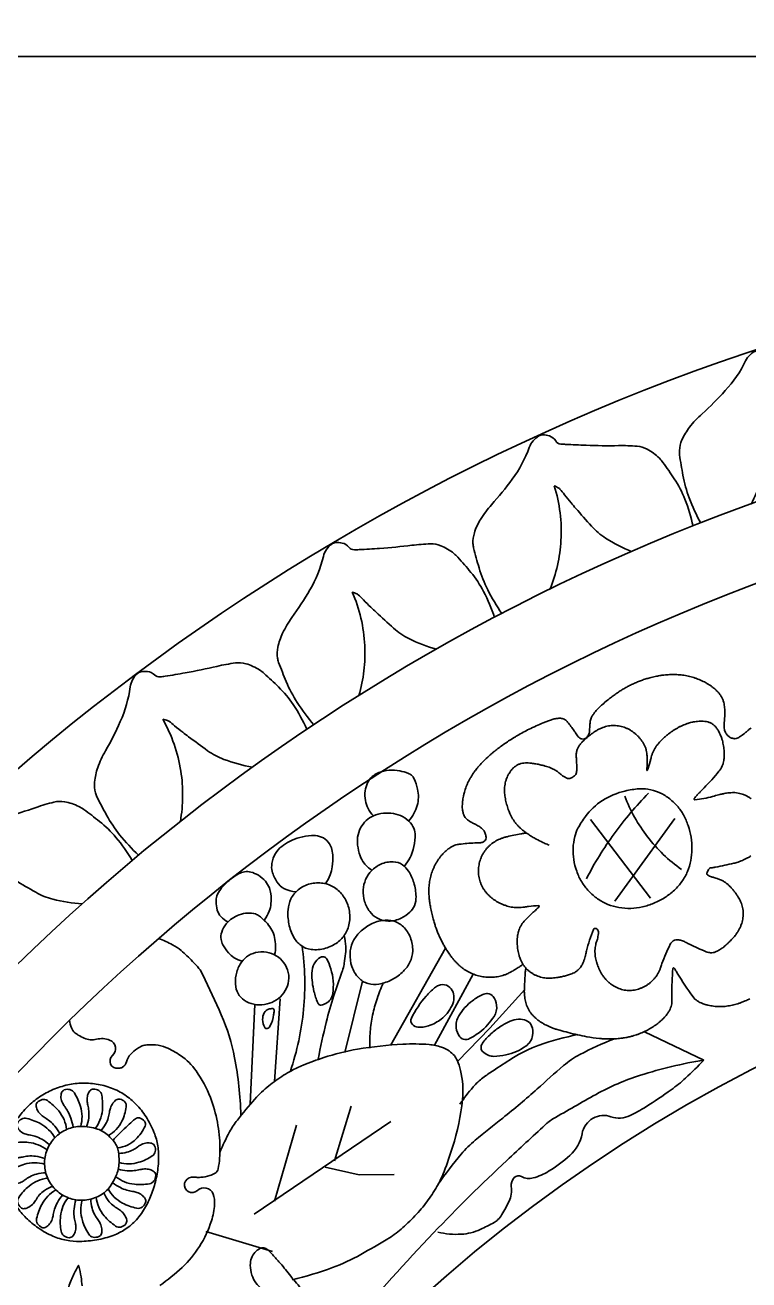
# Model space of a CAD drawing. Header units: millimetres. Extents: x 96 to 279, y 61 to 183.
# Drawn here: x 163.6 to 167.52, y 172.94 to 179.74 of the extents above; entities that cross this region are included whole.
import ezdxf

# ---------------------------------------------------------------- set-up
doc = ezdxf.new("R2010")
doc.units = ezdxf.units.MM
doc.layers.add('DIMENSIONS', color=4, linetype='Continuous')
doc.layers.add('PART', color=7, linetype='Continuous')
doc.styles.get("Standard").update_dxf_attribs({"font": 'arial.ttf'})
doc.dimstyles.new('BALMER1', dxfattribs={"dimscale": 0, "dimtxt": 0.09375, "dimasz": 0.125, "dimexe": 0.0625, "dimexo": 0.125, "dimgap": 0.0625, "dimtad": 1, "dimdec": 4, "dimlfac": -1, "dimzin": 3, "dimdsep": 46, "dimlunit": 4, "dimtxsty": 'Standard', "dimcen": 0.0625, "dimdle": 0.0625, "dimclrd": 256, "dimclre": 256, "dimclrt": 256, "dimadec": 0, "dimazin": 0, "dimtfac": 0.75, "dimtdec": 4, "dimtix": 1, "dimtmove": 2, "dimatfit": 3, "dimfxl": 1, "dimtolj": 1, "dimtzin": 3, "dimarcsym": 0})

# ---------------------------------------------------------------- blocks, each defined once
blk = doc.blocks.new('*D145')
at = {"layer": 'Defpoints', "color": 0, "transparency": 16777216}
for p in [(159.4173, 179.5657), (159.4173, 166.6814), (183.2221, 166.6814)]:
    blk.add_point(p, dxfattribs=at)
at = {"layer": 'DIMENSIONS', "lineweight": -2, "transparency": 16777216}
for p, q in [((159.4173, 166.8064), (159.4173, 179.6282)), ((183.2221, 166.8064), (183.2221, 179.6282)), ((183.0971, 179.5657), (159.5423, 179.5657))]:
    blk.add_line(p, q, dxfattribs=at)
at = {"layer": 'DIMENSIONS', "transparency": 16777216}
for points in [[(159.5423, 179.5865), (159.5423, 179.5448), (159.4173, 179.5657)], [(183.0971, 179.5865), (183.0971, 179.5448), (183.2221, 179.5657)]]:
    blk.add_solid(points, dxfattribs=at)
at = {"layer": 'DIMENSIONS', "transparency": 16777216, "insert": (171.3197, 179.675), "char_height": 0.09375, "attachment_point": 5}
blk.add_mtext('\\A1;D', dxfattribs=at)
blk = doc.blocks.new('BALMERREPEAT240VIC')
at = {"layer": 'PART'}
for p, q in [((-4.6541, 8.7516), (-4.3286, 8.3267)), ((-4.1967, 8.7566), (-4.5221, 8.3098)), ((-5.4404, 8.0551), (-5.7386, 7.5282)), ((-5.2916, 7.9146), (-5.4998, 7.529)), ((-5.9863, 7.4893), (-5.8912, 7.8768)), ((-6.5001, 7.2125), (-6.4736, 7.7493)), ((-6.367, 7.333), (-6.3366, 7.7805)), ((-4.041, 7.4487), (-4.3619, 7.6024)), ((-6.0432, 6.9027), (-5.9515, 7.1994)), ((-5.7377, 7.1156), (-6.4778, 6.6137)), ((-6.3674, 6.6853), (-6.248, 7.0965)), ((-6.7408, 6.5208), (-6.3782, 6.4111))]:
    blk.add_line(p, q, dxfattribs=at)
for points in [[(-5.0051, 7.9471, 0.004105), (-5.008, 7.9242, 0.011579), (-5.0087, 7.916, 0.006882), (-5.0134, 7.8284, 0.028031), (-5.0131, 7.8069, 0.014706), (-5.0114, 7.7903, 0.016858), (-5.009, 7.7759, 0.017146), (-5.0053, 7.7604, 0.017814), (-5.0008, 7.7458, 0.02568), (-4.9949, 7.7316, 0.024803), (-4.9875, 7.7176, 0.024361), (-4.9786, 7.7043, 0.025361), (-4.9689, 7.6925, 0.017356), (-4.9571, 7.6805, 0.020214), (-4.9463, 7.671, 0.013326), (-4.9327, 7.6605, 0.016133), (-4.9211, 7.6526, 0.011957), (-4.9064, 7.6438, 0.014463), (-4.8939, 7.6372, 0.010366), (-4.8789, 7.6302, 0.011625), (-4.8653, 7.6245, 0.008491), (-4.8529, 7.6199, 0.006245), (-4.8358, 7.6142, 0.011878), (-4.8218, 7.6101, 0.003622), (-4.7755, 7.5979, 0.015503), (-4.6743, 7.5755, 0.023546), (-4.6068, 7.5659, 0.004702), (-4.5874, 7.5643, 0.00774), (-4.5756, 7.5636, 0.013285), (-4.5415, 7.563, 0.015945), (-4.5132, 7.5642, 0.008285), (-4.4969, 7.5657, 0.009031), (-4.4821, 7.5676, 0.012823), (-4.4576, 7.5717, 0.014481), (-4.4361, 7.5766, 0.008449), (-4.4196, 7.5812, 0.010297), (-4.4061, 7.5854, 0.008827), (-4.3908, 7.5909, 0.009608), (-4.3769, 7.5965, 0.010045), (-4.3628, 7.6028, 0.009884), (-4.3487, 7.6098, 0.010112), (-4.3352, 7.6172, 0.009827), (-4.3216, 7.6253, 0.01028), (-4.3093, 7.6334, 0.009169), (-4.2958, 7.643, 0.01175), (-4.2848, 7.6516, 0.009543), (-4.2716, 7.6628, 0.016243), (-4.2621, 7.6717, 0.011634), (-4.2496, 7.6849, 0.024044), (-4.2409, 7.6955, 0.018618), (-4.231, 7.71, 0.034962), (-4.2233, 7.7241, 0.037235), (-4.2181, 7.7383, 0.030305), (-4.2147, 7.7537, 0.030903), (-4.2133, 7.7691, 0.017146), (-4.2133, 7.7774, -0.006126), (-4.2138, 7.8004, -0.025722), (-4.2081, 7.9446, -0.682664), (-4.2005, 7.9468, -0.040845), (-4.1959, 7.9397, 0.014948), (-4.1846, 7.9199, 0.018593), (-4.0989, 7.7915, 0.092254), (-4.0762, 7.7698, 0.027116), (-4.0616, 7.7614, 0.031681), (-4.0483, 7.7557, 0.008775), (-4.0281, 7.7489, 0.018918), (-4.0186, 7.7463, 0.012999), (-4.0021, 7.7429, 0.015136), (-3.9878, 7.7407, 0.0126), (-3.9717, 7.7392, 0.013566), (-3.9567, 7.7386, 0.012983), (-3.9405, 7.7388, 0.013843), (-3.9255, 7.7398, 0.012697), (-3.9094, 7.7417, 0.013587), (-3.8945, 7.7443, 0.01076), (-3.8789, 7.7478, 0.01133), (-3.8642, 7.7517, 0.009676), (-3.8497, 7.7563, 0.009232), (-3.8346, 7.7617, 0.011552), (-3.8154, 7.7695, 0.00916), (-3.7916, 7.7803, 0.008355)], [(-3.784, 9.2472, 0.031844), (-3.7969, 9.2385, 0.017705), (-3.8062, 9.2307, -0.011311), (-3.8207, 9.2183, -0.022782), (-3.8432, 9.2014, -0.034737), (-3.8592, 9.1921, -0.122769), (-3.8716, 9.1895, -0.083726), (-3.8897, 9.1931, -0.065779), (-3.9038, 9.2007, -0.068874), (-3.9148, 9.2113, -0.050158), (-3.9253, 9.2279, -0.085747), (-3.9287, 9.2389, -0.021036), (-3.93, 9.2553, -0.023599), (-3.9299, 9.27, -0.009758), (-3.9288, 9.2856, 0.009443), (-3.9276, 9.3012, 0.016647), (-3.9269, 9.3366, 0.021738), (-3.9284, 9.3636, 0.028736), (-3.9307, 9.3785, 0.026656), (-3.935, 9.3941, 0.030218), (-3.941, 9.4092, 0.03268), (-3.9483, 9.4223, 0.024682), (-3.9579, 9.4357, 0.027538), (-3.9677, 9.4467, 0.015269), (-3.9805, 9.4589, 0.020084), (-3.991, 9.4675, 0.011546), (-4.005, 9.4777, 0.014408), (-4.0167, 9.4852, 0.010127), (-4.0311, 9.4936, 0.011582), (-4.044, 9.5003, 0.010623), (-4.0586, 9.5071, 0.011204), (-4.0726, 9.5129, 0.011295), (-4.0874, 9.5183, 0.011382), (-4.1022, 9.5229, 0.011004), (-4.1176, 9.527, 0.011354), (-4.1326, 9.5302, 0.010396), (-4.1484, 9.533, 0.010957), (-4.1635, 9.5349, 0.009537), (-4.1796, 9.5363, 0.010203), (-4.1947, 9.537, 0.008722), (-4.2101, 9.5371, 0.008474), (-4.2259, 9.5367, 0.00904), (-4.2403, 9.5358, 0.007719), (-4.257, 9.5343, 0.012472), (-4.2797, 9.5312, 0.01187), (-4.3033, 9.5268, 0.006997), (-4.3182, 9.5235, 0.006717), (-4.3337, 9.5195, 0.011132), (-4.3547, 9.5134, 0.009723), (-4.3784, 9.5054, 0.011126), (-4.3997, 9.4972, 0.0106), (-4.4217, 9.4876, 0.009828), (-4.4434, 9.4771, 0.010401), (-4.4635, 9.4663, 0.008927), (-4.484, 9.4543, 0.009186), (-4.5035, 9.4419, 0.008343), (-4.5211, 9.4298, 0.006973), (-4.5416, 9.4147, 0.010579), (-4.5622, 9.3985, 0.007641), (-4.5899, 9.375, 0.012308), (-4.6076, 9.3587, 0.012985), (-4.6236, 9.3424, 0.024828), (-4.6323, 9.332, 0.019221), (-4.6425, 9.3176, 0.038427), (-4.6514, 9.3012, 0.057186), (-4.6552, 9.2892, 0.019264), (-4.6566, 9.2799, 0.008332), (-4.6587, 9.2582, 0.021924), (-4.6593, 9.2428, -0.021378), (-4.6599, 9.227, -0.092498), (-4.663, 9.2153, -0.05899), (-4.6732, 9.1994, -0.127364), (-4.6876, 9.1888, -0.169164), (-4.7012, 9.1882, -0.083529), (-4.7149, 9.195, -0.081655), (-4.726, 9.206, -0.014244), (-4.7332, 9.2167, 0.010021), (-4.7433, 9.232, 0.017439), (-4.7789, 9.2799, 0.058843), (-4.7916, 9.2924, 0.101954), (-4.8032, 9.2981, 0.071566), (-4.8215, 9.3002, 0.022031), (-4.8413, 9.2987, 0.038432), (-4.8524, 9.2965, 0.008234), (-4.8713, 9.2909, 0.01408), (-4.8822, 9.2871, 0.005542), (-4.8921, 9.2833, 0.00283), (-4.9112, 9.2754, 0.01544), (-4.9872, 9.2409, 0.017696), (-5.0513, 9.2065, 0.003722), (-5.065, 9.1984, 0.00388), (-5.0781, 9.1904, 0.015342), (-5.1323, 9.1541, 0.016729), (-5.1798, 9.1178, 0.004443), (-5.1926, 9.1071, 0.005109), (-5.2036, 9.0976, 0.01532), (-5.2349, 9.0681, 0.018761), (-5.2588, 9.0423, 0.00665), (-5.2708, 9.028, 0.009918), (-5.2785, 9.0181, 0.008188), (-5.2882, 9.0047, 0.009198), (-5.2964, 8.9925, 0.011771), (-5.3043, 8.9797, 0.010918), (-5.3121, 8.9655, 0.012263), (-5.319, 8.9516, 0.012046), (-5.3252, 8.9372, 0.011514), (-5.3307, 8.9227, 0.011316), (-5.3357, 8.9077, 0.010839), (-5.3396, 8.8938, 0.009371), (-5.3434, 8.8775, 0.013191), (-5.3459, 8.8644, 0.009748), (-5.3484, 8.8466, 0.021474), (-5.3494, 8.8346, 0.013471), (-5.3496, 8.8154, 0.036485), (-5.3483, 8.802, 0.027825), (-5.3445, 8.7847, 0.058125), (-5.3379, 8.7688, 0.071234), (-5.3294, 8.7576, 0.035461), (-5.3182, 8.748, 0.03197), (-5.3044, 8.7391, 0.018892), (-5.2921, 8.7327, -0.015123), (-5.2765, 8.725, -0.027251), (-5.2544, 8.7114, -0.034022), (-5.2382, 8.6985, -0.085219), (-5.2315, 8.6899, -0.045659), (-5.2236, 8.6713, -0.086033), (-5.221, 8.6522, -0.137917), (-5.2246, 8.6406, -0.121051), (-5.2353, 8.6307, -0.108221), (-5.2508, 8.6261, -0.018915), (-5.264, 8.6256, 0.013859), (-5.282, 8.6251, 0.015623), (-5.3663, 8.6179, 0.054548), (-5.39, 8.6124, 0.034875), (-5.4042, 8.6063, 0.034017), (-5.4177, 8.5982, 0.014365), (-5.4331, 8.5867, 0.022889), (-5.4422, 8.5788, 0.014265), (-5.4544, 8.5666, 0.017538), (-5.4636, 8.5561, 0.012507), (-5.4738, 8.5429, 0.014214), (-5.4821, 8.5309, 0.012238), (-5.4906, 8.5172, 0.012934), (-5.4979, 8.5039, 0.012918), (-5.5047, 8.4898, 0.012992), (-5.5107, 8.4755, 0.013429), (-5.516, 8.4608, 0.013318), (-5.5205, 8.4458, 0.013407), (-5.5243, 8.4303, 0.013972), (-5.5271, 8.4153, 0.012624), (-5.5293, 8.3991, 0.01384), (-5.5304, 8.3842, 0.010301), (-5.5309, 8.368, 0.011153), (-5.5307, 8.353, 0.008628), (-5.5299, 8.3385, 0.007502), (-5.5285, 8.3218, 0.011163), (-5.5261, 8.3021, 0.008176), (-5.5218, 8.2754, 0.011441), (-5.5155, 8.2445, 0.011671), (-5.508, 8.2145, 0.007918), (-5.5009, 8.1905, 0.009093), (-5.4941, 8.1697, 0.00865), (-5.4858, 8.1475, 0.008878), (-5.477, 8.1261, 0.009756), (-5.4677, 8.1055, 0.009072), (-5.4568, 8.0838, 0.010429), (-5.4458, 8.064, 0.009728), (-5.4333, 8.0433, 0.011697), (-5.4194, 8.0224, 0.013386), (-5.4064, 8.0049, 0.010072), (-5.3962, 7.9923, 0.010844), (-5.3862, 7.9811, 0.013349), (-5.3755, 7.9702, 0.012701), (-5.3638, 7.9593, 0.016198), (-5.3521, 7.9498, 0.014991), (-5.339, 7.9403, 0.015891), (-5.326, 7.9322, 0.015334), (-5.312, 7.9245, 0.015306), (-5.2979, 7.9179, 0.015234), (-5.2834, 7.9121, 0.015592), (-5.2685, 7.9073, 0.015543), (-5.2534, 7.9034, 0.01582), (-5.2382, 7.9004, 0.015571), (-5.2226, 7.8984, 0.015808), (-5.2072, 7.8974, 0.01542), (-5.1914, 7.8974, 0.016422), (-5.176, 7.8983, 0.015935), (-5.1603, 7.9003, 0.017494), (-5.1444, 7.9034, 0.018759), (-5.1298, 7.9073, 0.016216), (-5.114, 7.9128, 0.018747), (-5.1007, 7.9185, 0.010136), (-5.0843, 7.9267, 0.014279), (-5.073, 7.933, 0.004594), (-5.0698, 7.935, 0.000641), (-5.0465, 7.9496, 0.008635), (-5.0372, 7.9557, 0.004674), (-5.0202, 7.9674)], [(-4.0076, 8.4893, 0.003652), (-3.9842, 8.4926, 0.011332), (-3.9767, 8.4939, 0.006918), (-3.8781, 8.5147, 0.028937), (-3.8549, 8.5213, 0.009436), (-3.8374, 8.5278, 0.0139), (-3.8258, 8.5327, 0.009947), (-3.8104, 8.5402, 0.012107), (-3.798, 8.5468, 0.015307), (-3.7855, 8.5545, 0.013435)], [(-3.783, 8.8636, 0.01395), (-3.7967, 8.8727, 0.022638), (-3.8096, 8.8799, 0.020223), (-3.8246, 8.8867, 0.027181), (-3.8391, 8.8917, 0.026258), (-3.8546, 8.8952, 0.02304), (-3.8714, 8.8973, 0.027087), (-3.8857, 8.8976, 0.014459), (-3.9031, 8.8966, 0.018317), (-3.9168, 8.8949, 0.007897), (-3.9296, 8.8926, 0.005627), (-3.9475, 8.8889, 0.016859), (-3.96, 8.8857, -0.006399), (-3.9927, 8.8767, -0.036259), (-4.0884, 8.8589, -0.640279), (-4.0924, 8.8655, -0.027696), (-4.0858, 8.8742, -0.014885), (-4.0721, 8.8893, -0.004552), (-4.0596, 8.9021, 0.002818), (-4.0393, 8.9227, 0.02047), (-3.9582, 9.013, 0.072842), (-3.9404, 9.0423, 0.031571), (-3.935, 9.0578, 0.034984), (-3.932, 9.0723, 0.01233), (-3.9298, 9.0924, 0.022457), (-3.9293, 9.1035, 0.013449), (-3.9299, 9.1208, 0.016718), (-3.9312, 9.1346, 0.011517), (-3.9335, 9.1503, 0.01186), (-3.9365, 9.1654, 0.012836), (-3.94, 9.1793, 0.010889), (-3.9449, 9.1955, 0.019678), (-3.9494, 9.2076, 0.013858), (-3.9569, 9.2243, 0.030927), (-3.9634, 9.236, 0.023088), (-3.9737, 9.2506, 0.045775), (-3.9843, 9.2618, 0.044735), (-3.9971, 9.2711, 0.045379), (-4.0113, 9.2781, 0.046356), (-4.0261, 9.2822, 0.023533), (-4.0437, 9.2845, 0.030948), (-4.0572, 9.2848, 0.014124), (-4.0754, 9.2835, 0.019786), (-4.0883, 9.2818, 0.011801), (-4.1052, 9.2784, 0.014566), (-4.1188, 9.2749, 0.012228), (-4.1346, 9.2699, 0.013849), (-4.1483, 9.2647, 0.01265), (-4.1632, 9.2582, 0.013748), (-4.1766, 9.2515, 0.01072), (-4.191, 9.2435, 0.011976), (-4.2035, 9.2356, 0.008673), (-4.2167, 9.2267, 0.00903), (-4.229, 9.2176, 0.008679), (-4.2408, 9.2082, 0.008051), (-4.2531, 9.1978, 0.011794), (-4.2631, 9.1886, 0.00896), (-4.2756, 9.1761, 0.017004), (-4.2851, 9.1656, 0.014106), (-4.2958, 9.1522, 0.02365), (-4.3046, 9.1392, 0.024085), (-4.312, 9.1256, 0.019576), (-4.3182, 9.1115, 0.018871), (-4.3235, 9.0965, 0.019688), (-4.3267, 9.0844, -0.013198), (-4.3313, 9.0663, -0.021884), (-4.3471, 9.0181, -0.770662), (-4.3493, 9.0183, -0.070177), (-4.3495, 9.027, 0.026916), (-4.3478, 9.0495, 0.010707), (-4.348, 9.0916, 0.022116), (-4.3494, 9.1119, 0.033637), (-4.3521, 9.1267, 0.030988), (-4.357, 9.1422, 0.024628), (-4.3636, 9.1569, 0.026417), (-4.3712, 9.17, 0.017784), (-4.3807, 9.1836, 0.020197), (-4.39, 9.1949, 0.017084), (-4.401, 9.2064, 0.017703), (-4.4123, 9.2167, 0.019631), (-4.4245, 9.2263, 0.019242), (-4.4376, 9.235, 0.022131), (-4.4509, 9.2423, 0.020842), (-4.4656, 9.2489, 0.022146), (-4.48, 9.2538, 0.02103), (-4.4955, 9.2577, 0.022951), (-4.5106, 9.2601, 0.022136), (-4.5265, 9.2612, 0.024817), (-4.5425, 9.2608, 0.026045), (-4.5576, 9.2589, 0.023325), (-4.5736, 9.2552, 0.025781), (-4.5877, 9.2504, 0.016231), (-4.6037, 9.2435, 0.020618), (-4.6159, 9.2371, 0.010356), (-4.6309, 9.228, 0.01323), (-4.6423, 9.2204, 0.007805), (-4.6545, 9.2114, 0.007336), (-4.6672, 9.2015, 0.010905), (-4.6773, 9.1929, 0.008079), (-4.6906, 9.1809, 0.023236), (-4.6992, 9.172, 0.015184), (-4.7113, 9.1575, 0.037609), (-4.7195, 9.1451, 0.034248), (-4.7266, 9.1303, 0.044292), (-4.7315, 9.1137, 0.055076), (-4.7327, 9.0998, 0.02042), (-4.732, 9.0894, -0.010279), (-4.7303, 9.0687, -0.015701), (-4.729, 9.0265, -0.03358), (-4.7303, 9.0068, -0.135489), (-4.7348, 8.9964, -0.075708), (-4.7495, 8.9828, -0.082392), (-4.7674, 8.9746, -0.141958), (-4.7789, 8.9748, -0.046541), (-4.7926, 8.9804, -0.042269), (-4.8063, 8.9892, -0.021053), (-4.8207, 9.0012, 0.031507), (-4.8305, 9.009, 0.015039), (-4.8459, 9.0191, 0.021913), (-4.8571, 9.0253, 0.018416), (-4.8718, 9.032, 0.019687), (-4.8859, 9.0372, 0.008794), (-4.8998, 9.0414, 0.00762), (-4.916, 9.0457, 0.010337), (-4.9386, 9.0508, 0.010107), (-4.9619, 9.0552, 0.015631), (-4.975, 9.0569, 0.011448), (-4.993, 9.0583, 0.030373), (-5.0065, 9.0582, 0.023311), (-5.0241, 9.0562, 0.045687), (-5.0388, 9.0525, 0.043036), (-5.0534, 9.0458, 0.039933), (-5.0663, 9.0371, 0.039906), (-5.0777, 9.0264, 0.023982), (-5.0886, 9.0132, 0.028997), (-5.0964, 9.0014, 0.020322), (-5.1042, 8.9865, 0.023621), (-5.1098, 8.9732, 0.020923), (-5.1148, 8.9574, 0.023532), (-5.118, 8.9431, 0.020103), (-5.1202, 8.9267, 0.022557), (-5.1209, 8.912, 0.01545), (-5.1203, 8.8948, 0.018912), (-5.119, 8.8808, 0.010905), (-5.1163, 8.8642, 0.012838), (-5.1134, 8.8501, 0.009027), (-5.1094, 8.8345, 0.009646), (-5.1051, 8.82, 0.011294), (-5.1003, 8.8059, 0.010293), (-5.0944, 8.7906, 0.015321), (-5.0885, 8.7775, 0.013119), (-5.0807, 8.7626, 0.018091), (-5.0727, 8.7493, 0.017848), (-5.0637, 8.7364, 0.017524), (-5.0535, 8.724, 0.018414), (-5.0431, 8.7129, 0.012227), (-5.0309, 8.7015, 0.01404), (-5.0198, 8.6921, 0.009407), (-5.0077, 8.6829, 0.008903), (-4.9946, 8.6736, 0.011601), (-4.9755, 8.6612, 0.010937), (-4.9547, 8.649, 0.009421), (-4.9486, 8.6457, 0.001638), (-4.913, 8.6277, 0.01602), (-4.9019, 8.6226, 0.007819), (-4.8787, 8.6132)], [(-5.0014, 8.6786, 0.004453), (-5.0241, 8.6756, 0.012085), (-5.0324, 8.6742, 0.005716), (-5.1067, 8.6588, 0.024397), (-5.1239, 8.6542, 0.015247), (-5.1391, 8.6488, 0.016327), (-5.1529, 8.6428, 0.017137), (-5.1671, 8.6356, 0.017821), (-5.1802, 8.6277, 0.023821), (-5.1925, 8.6188, 0.022414), (-5.2046, 8.6082, 0.022411), (-5.2153, 8.597, 0.021909), (-5.2252, 8.5847, 0.019723), (-5.234, 8.5716, 0.020165), (-5.2415, 8.5581, 0.02015), (-5.2481, 8.5438, 0.020354), (-5.2534, 8.5292, 0.021248), (-5.2575, 8.5142, 0.021007), (-5.2603, 8.4988, 0.021096), (-5.2618, 8.4834, 0.020714), (-5.262, 8.4676, 0.021063), (-5.261, 8.4521, 0.020812), (-5.2586, 8.4366, 0.022006), (-5.2548, 8.4213, 0.022278), (-5.2498, 8.4066, 0.021919), (-5.2435, 8.3922, 0.022358), (-5.236, 8.3787, 0.019764), (-5.2271, 8.3653, 0.020944), (-5.2177, 8.3534, 0.018085), (-5.2066, 8.3415, 0.019652), (-5.1956, 8.3313, 0.016682), (-5.183, 8.3212, 0.017862), (-5.1706, 8.3126, 0.015237), (-5.157, 8.3045, 0.015541), (-5.1433, 8.2974, 0.015426), (-5.1295, 8.2913, 0.014505), (-5.1144, 8.2857, 0.018349), (-5.0993, 8.2812, 0.018472), (-5.0841, 8.2779, 0.020755), (-5.0677, 8.2756, 0.023645), (-5.0531, 8.2748, 0.013301), (-5.0376, 8.2752, 0.013008), (-5.0219, 8.2764, 0.01278), (-5.0127, 8.2776, -0.005349), (-4.9909, 8.2808, -0.023955), (-4.9351, 8.2855, -0.464432), (-4.9328, 8.2829, -0.152465), (-4.9347, 8.2787, -0.025872), (-4.9536, 8.2599, -0.003331), (-4.9591, 8.255, 0.002971), (-4.9653, 8.2496, 0.022873), (-5.0095, 8.2063, 0.044466), (-5.029, 8.1812, 0.031961), (-5.0369, 8.167, 0.034702), (-5.0424, 8.1531, 0.018029), (-5.0472, 8.1357, 0.024697), (-5.0496, 8.1227, 0.014619), (-5.0515, 8.1056, 0.017938), (-5.052, 8.0916, 0.013134), (-5.0517, 8.0754, 0.014178), (-5.0505, 8.0604, 0.014557), (-5.0485, 8.0455, 0.013543), (-5.0455, 8.0296, 0.018362), (-5.0418, 8.0156, 0.015781), (-5.0365, 7.9996, 0.023246), (-5.0308, 7.9862, 0.02029), (-5.023, 7.9715, 0.02684), (-5.0146, 7.9587, 0.025784), (-5.0045, 7.9464, 0.025983), (-4.9935, 7.9355, 0.02553), (-4.9813, 7.9256, 0.021964), (-4.968, 7.9169, 0.022761), (-4.9545, 7.9096, 0.021698), (-4.9396, 7.9033, 0.023113), (-4.9253, 7.8986, 0.022142), (-4.9092, 7.8949, 0.024877), (-4.8946, 7.893, 0.017706), (-4.8775, 7.8922, 0.021477), (-4.8633, 7.8927, 0.010657), (-4.8464, 7.8943, 0.012728), (-4.8323, 7.8964, 0.008334), (-4.8217, 7.8984, 0.004424), (-4.8017, 7.9027, 0.016582), (-4.7793, 7.9085, 0.016162), (-4.7568, 7.916, 0.036817), (-4.7439, 7.9218, 0.030676), (-4.7294, 7.9309, 0.041945), (-4.7171, 7.9414, 0.045297), (-4.7075, 7.953, 0.02758), (-4.6986, 7.9676, 0.033624), (-4.6929, 7.9805, 0.010287), (-4.6876, 7.9957, 0.010923), (-4.6832, 8.0102, 0.014794), (-4.6813, 8.0177, -0.004918), (-4.6762, 8.0406, -0.043409), (-4.6383, 8.1555, -0.39082), (-4.6242, 8.1618, -0.209979), (-4.6149, 8.1533, -0.132674), (-4.6118, 8.134, -0.018816), (-4.6142, 8.1178, -0.020831), (-4.6175, 8.1034, -0.01578), (-4.6232, 8.0851, 0.025082), (-4.6265, 8.0735, 0.026119), (-4.6292, 8.0587, 0.02406), (-4.6304, 8.0425, 0.021782), (-4.6302, 8.0266, 0.022751), (-4.6287, 8.0114, 0.014799), (-4.6258, 7.9952, 0.016341), (-4.6222, 7.9808, 0.013387), (-4.6175, 7.9654, 0.014268), (-4.6122, 7.9512, 0.016459), (-4.6061, 7.9374, 0.015334), (-4.5986, 7.9231, 0.018984), (-4.5908, 7.9103, 0.01761), (-4.5814, 7.8971, 0.020476), (-4.5717, 7.8856, 0.018996), (-4.5603, 7.874, 0.020946), (-4.549, 7.8642, 0.019484), (-4.5359, 7.8546, 0.022541), (-4.523, 7.8467, 0.021138), (-4.5086, 7.8395, 0.025132), (-4.4942, 7.8339, 0.024604), (-4.479, 7.8297, 0.025451), (-4.4637, 7.8271, 0.025095), (-4.448, 7.826, 0.022783), (-4.4321, 7.8265, 0.023533), (-4.4168, 7.8283, 0.02186), (-4.4012, 7.8316, 0.022925), (-4.3866, 7.8361, 0.021516), (-4.372, 7.8422, 0.022163), (-4.3583, 7.8492, 0.020417), (-4.3451, 7.8575, 0.020439), (-4.3326, 7.8669, 0.020469), (-4.3208, 7.8773, 0.020621), (-4.3101, 7.8885, 0.022021), (-4.2995, 7.9017, 0.026058), (-4.2916, 7.9137, 0.017658), (-4.2842, 7.9273, 0.017319), (-4.2777, 7.9416, 0.014739), (-4.2753, 7.948, -0.004114), (-4.2672, 7.9711, -0.028096), (-4.2224, 8.0758, -0.128176), (-4.2058, 8.0949, -0.109791), (-4.192, 8.1005, -0.098522), (-4.1756, 8.0999, -0.019479), (-4.1564, 8.0946, -0.034133), (-4.1459, 8.0905, -0.009745), (-4.1369, 8.086, 0.004645), (-4.118, 8.0763, 0.020469), (-4.0278, 8.0356, 0.081473), (-4.0034, 8.0302, 0.067064), (-3.9891, 8.0313, 0.056499), (-3.973, 8.0367, 0.016903), (-3.9547, 8.046, 0.03254), (-3.9457, 8.0517, 0.009691), (-3.9309, 8.063, 0.014186), (-3.9212, 8.0712, 0.007402), (-3.9106, 8.081, 0.006363), (-3.8986, 8.0927, 0.015591), (-3.8822, 8.1101, 0.016204), (-3.8675, 8.1278, 0.01914), (-3.8588, 8.14, 0.017723), (-3.8504, 8.1539, 0.021275), (-3.8435, 8.1675, 0.020227), (-3.8375, 8.1823, 0.022264), (-3.833, 8.1966, 0.020463), (-3.8295, 8.2125, 0.022488), (-3.8276, 8.2276, 0.021352), (-3.8269, 8.2436, 0.025386), (-3.8277, 8.2596, 0.026591), (-3.8301, 8.2746, 0.024574), (-3.8342, 8.2904, 0.026683), (-3.8395, 8.3044, 0.016484), (-3.847, 8.3201, 0.020727), (-3.8539, 8.3321, 0.01076), (-3.863, 8.3458, 0.012053), (-3.8717, 8.3578, 0.010283), (-3.8807, 8.3691, 0.008892), (-3.8917, 8.3818, 0.017949), (-3.9019, 8.3924, 0.016182), (-3.9141, 8.4035, 0.029097), (-3.9268, 8.413, 0.029917), (-3.9401, 8.4208, 0.018517), (-3.9508, 8.4257, 0.01123), (-3.9689, 8.4327, 0.02795), (-3.9809, 8.4364, -0.018725), (-3.9989, 8.4414, -0.065173), (-4.0202, 8.4515, -0.214543), (-4.0242, 8.4577, -0.152308), (-4.0231, 8.465, -0.046105), (-4.0109, 8.4851, -0.008168), (-4.0093, 8.4872, -0.008117), (-4.0076, 8.4893)]]:
    blk.add_lwpolyline(points, format="xyb", dxfattribs=at)
at = {"layer": 'PART', "flags": 128}
for points in [[(-5.64, 8.7447, 0.116564), (-5.5939, 8.8283, 0.127706), (-5.5924, 8.9157, 0.041337), (-5.6112, 8.9729, 0.110231), (-5.6245, 8.9914, 0.094715), (-5.6421, 9.002, 0.039654), (-5.689, 9.0152, 0.137533), (-5.8024, 9.0061, 0.194611), (-5.8631, 8.9511, 0.081771), (-5.8761, 8.9067, 0.072916), (-5.8749, 8.8549, 0.079614), (-5.8602, 8.8113, 0.074967), (-5.8311, 8.772)], [(-4.3399, 8.8939, 0.019104), (-4.4373, 8.7881, 0.019104), (-4.5262, 8.6751, 0.019124), (-4.6064, 8.5556, 0.019124), (-4.6772, 8.4302)], [(-4.4695, 8.8786, 0.036223), (-4.4154, 8.7638, 0.036223), (-4.3453, 8.6581, 0.036471), (-4.26, 8.5629, 0.036471), (-4.1618, 8.4812)], [(-5.6637, 8.4999, 0.053018), (-5.6326, 8.5456, 0.062671), (-5.6158, 8.5894, 0.045029), (-5.6057, 8.6559, 0.080049), (-5.6095, 8.6938, 0.114856), (-5.6304, 8.7332, 0.092492), (-5.6736, 8.7674, 0.07787), (-5.7229, 8.7843, 0.073944), (-5.7777, 8.7858, 0.071537), (-5.8313, 8.7714, 0.084973), (-5.8706, 8.7459, 0.08803), (-5.9007, 8.7062, 0.082587), (-5.9169, 8.6558, 0.068345), (-5.9173, 8.6123, 0.050302), (-5.9039, 8.5548, 0.088992), (-5.8823, 8.5159, 0.069138), (-5.8404, 8.477)], [(-6.0906, 8.4039, 0.049498), (-6.0665, 8.4518, 0.058887), (-6.0553, 8.4954, 0.042829), (-6.0522, 8.5608, 0.072929), (-6.0592, 8.5988, 0.11933), (-6.0843, 8.6381, 0.123632), (-6.1234, 8.6606, 0.082227), (-6.1674, 8.6654, 0.057051), (-6.2301, 8.6548, 0.044323), (-6.2863, 8.633, 0.053359), (-6.3287, 8.6061, 0.094037), (-6.3622, 8.5672, 0.085589), (-6.3816, 8.5144, 0.111771), (-6.3799, 8.4712, 0.077748), (-6.3547, 8.4147, 0.12835), (-6.3137, 8.3771, 0.109845), (-6.2513, 8.36)], [(-6.4222, 8.2089, 0.063762), (-6.3962, 8.255, 0.080001), (-6.3868, 8.2961, 0.041714), (-6.3877, 8.3496, 0.068308), (-6.3954, 8.3814, 0.086987), (-6.4173, 8.4174, 0.073586), (-6.4552, 8.4495, 0.074581), (-6.4967, 8.4674, 0.10319), (-6.5295, 8.4691, 0.089251), (-6.5623, 8.4579, 0.049246), (-6.6137, 8.4221, 0.050248), (-6.6595, 8.3745, 0.079059), (-6.6799, 8.3377, 0.093916), (-6.6848, 8.3074, 0.061785), (-6.6779, 8.2616, 0.113799), (-6.6587, 8.2264, 0.093793), (-6.6203, 8.1968)], [(-6.3671, 8.0193, 0.113071), (-6.3675, 8.1134, 0.127131), (-6.4065, 8.1877, 0.039065), (-6.4498, 8.2287, 0.095717), (-6.4714, 8.2402, 0.086774), (-6.5123, 8.2453, 0.075458), (-6.5586, 8.2359, 0.065981), (-6.5968, 8.216, 0.065041), (-6.629, 8.1864, 0.093834), (-6.6538, 8.1421, 0.119045), (-6.6573, 8.102, 0.089005), (-6.6474, 8.0729, 0.051998), (-6.6175, 8.03, 0.075575), (-6.5862, 8.0034, 0.065743), (-6.5432, 7.9839)], [(-6.5501, 7.1507, 0.042559), (-6.5839, 7.4617, 0.054985), (-6.6562, 7.693, 0.009056), (-6.7562, 7.9106, 0.053572), (-6.7776, 7.945, 0.030104), (-6.8117, 7.9836, 0.018106), (-6.8742, 8.042, 0.05614), (-6.9199, 8.0734, 0.037281), (-6.9961, 8.1071)], [(-6.1311, 7.4529, -0.013731), (-6.0874, 7.6532, -0.018685), (-6.0458, 7.7981, -0.007555), (-6.0022, 7.9245, 0.027993), (-5.9919, 7.9591, 0.023224), (-5.9893, 7.9725, 0.00596), (-5.9824, 8.0253, 0.048795), (-5.9816, 8.0645, 0.032538), (-5.9899, 8.1228)], [(-6.2817, 7.388, 0.028924), (-6.2363, 7.5536, 0.028924), (-6.2103, 7.7232, 0.029), (-6.2041, 7.8952, 0.029), (-6.2179, 8.0668)], [(-5.8513, 7.5124, -0.02942), (-5.8488, 7.6031, -0.02942), (-5.8357, 7.6929, -0.029713), (-5.8119, 7.7814, -0.029713), (-5.7778, 7.8665)], [(-7.4783, 7.6646, 0.088971), (-7.4688, 7.6228, 0.118747), (-7.4496, 7.5968, 0.041087), (-7.4316, 7.5841, 0.024435), (-7.3989, 7.5669, 0.17766), (-7.3331, 7.5613, -0.162315), (-7.2613, 7.5574, -0.558758), (-7.2463, 7.4733, 0.73917), (-7.2146, 7.4041, 0.028174), (-7.1966, 7.4076, 0.083666), (-7.1909, 7.4101, 0.191331), (-7.1706, 7.4388, -0.138686), (-7.1472, 7.4804, -0.039825), (-7.1112, 7.511, -0.063492), (-7.0851, 7.5252, -0.073239), (-7.0603, 7.5308, -0.038895), (-7.0126, 7.5308, -0.081266), (-6.9565, 7.5171, -0.051185), (-6.8764, 7.473, -0.087189), (-6.7925, 7.39, -0.062755), (-6.7155, 7.246, -0.043558), (-6.6771, 7.1119, -0.044614), (-6.6632, 6.9764, -0.050577), (-6.6733, 6.8605, -0.204795), (-6.69, 6.8357, -0.074754), (-6.7189, 6.8227, -0.047631), (-6.7676, 6.8138, -0.039748), (-6.7922, 6.8137, 0.037859), (-6.818, 6.8136, 1.420473), (-6.786, 6.7424, -0.54063), (-6.7004, 6.7227, -0.104591), (-6.6923, 6.6673, -0.063562), (-6.7096, 6.5774, -0.061403), (-6.7745, 6.4391, -0.064008), (-6.8679, 6.326, -0.036948), (-6.9898, 6.2276, -0.05284)], [(-7.4111, 6.2258, 0.029568), (-7.4165, 6.274, 0.0125), (-7.4282, 6.3328, 0.230064), (-7.4303, 6.3354, 0.405073), (-7.432, 6.3349, 0.008598), (-7.4627, 6.2728, 0.0459), (-7.4883, 6.2026, -0.056586)], [(-5.4805, 6.776, -0.023551), (-5.3555, 6.9394, -0.045452), (-5.2795, 7.0145, -0.004646), (-5.1306, 7.1347, 0.007268), (-5.0358, 7.2121, 0.009082), (-4.9439, 7.2923, -0.00581), (-4.801, 7.4186, -0.057209), (-4.7126, 7.4787, -0.029665), (-4.5251, 7.5634)], [(-5.3623, 7.2095, -0.033398), (-5.2911, 7.3031, -0.053852), (-5.2375, 7.3528, -0.01267), (-5.1832, 7.391, -0.006907), (-5.0809, 7.4573, -0.053573), (-4.933, 7.5294, -0.04049), (-4.7231, 7.5865)], [(-6.6643, 6.9488, -0.026496), (-6.611, 7.06, -0.043167), (-6.5692, 7.1232, -0.010233), (-6.4746, 7.2372, -0.028367), (-6.4374, 7.2757, -0.030912), (-6.3593, 7.3391, -0.031582), (-6.2758, 7.3912, -0.027537), (-6.2128, 7.4209, -0.016011), (-6.1005, 7.4622, -0.038202), (-5.9171, 7.5079, -0.029248), (-5.672, 7.5348, -0.031982), (-5.5295, 7.533, -0.066435), (-5.4621, 7.5186, -0.060436), (-5.4209, 7.498, -0.073594), (-5.3927, 7.4727, -0.074941), (-5.3773, 7.4474, -0.038708), (-5.3595, 7.393, -0.085589), (-5.3487, 7.2343, -0.0517), (-5.4022, 6.9777, -0.011815), (-5.4479, 6.8453, -0.03128), (-5.4694, 6.797, -0.028659), (-5.5208, 6.7109, -0.029548), (-5.5801, 6.6338, -0.02725), (-5.6539, 6.5575, -0.030234), (-5.7279, 6.4968, -0.02375), (-5.7537, 6.4798, -0.004353), (-5.8996, 6.3957, -0.040704), (-6.053, 6.3248, -0.030016), (-6.2724, 6.2589)], [(-5.9497, 6.0209, -0.012974), (-5.506, 6.5121, -0.015375), (-5.1087, 6.9048, -0.000824), (-4.9, 7.0981, -0.01244), (-4.8858, 7.1105, -0.041928), (-4.8582, 7.1299, -0.005251), (-4.6249, 7.2628, -0.049742), (-4.3844, 7.3666, -0.036854), (-4.041, 7.4487)], [(-4.041, 7.4487, -0.021307), (-4.1392, 7.351, -0.029554), (-4.2169, 7.2881, -0.015327), (-4.3563, 7.1944, -0.026956), (-4.4399, 7.148, -0.200442), (-4.5438, 7.142, 0.215931), (-4.6407, 7.1336, 0.222569), (-4.7005, 7.0498, -0.165991), (-4.7666, 6.932, -0.045477), (-4.882, 6.8462, -0.072159), (-4.9656, 6.8104, -0.18893), (-5.0287, 6.8176, 0.323939), (-5.0678, 6.812, 0.244337), (-5.0843, 6.7631, -0.151867), (-5.0961, 6.6836, -0.025367), (-5.1346, 6.613, -0.056637), (-5.1568, 6.5846, -0.071223), (-5.1766, 6.5695, -0.020823), (-5.2522, 6.5312, -0.091904), (-5.3554, 6.5055, -0.076709), (-5.482, 6.5173)], [(-7.7601, 7.1315, -0.047851), (-7.7068, 7.1958, -0.04754), (-7.6418, 7.2491, -0.047215), (-7.5689, 7.2887, -0.046487), (-7.4888, 7.3144, -0.05003), (-7.4074, 7.324, -0.048519), (-7.3233, 7.3173, -0.054315), (-7.242, 7.2935, -0.056115), (-7.1702, 7.2538, -0.052378), (-7.1105, 7.2012, -0.0483), (-7.0585, 7.1323, -0.047822), (-7.0171, 7.0478, -0.059285), (-6.9989, 6.974, -0.045279), (-6.9964, 6.8971, -0.039244), (-7.0085, 6.8092, -0.03559), (-7.0322, 6.7286, -0.036604), (-7.0663, 6.6544, -0.057677), (-7.1166, 6.5838, -0.063297), (-7.1765, 6.5323, -0.057364), (-7.2418, 6.4992, -0.045056), (-7.3315, 6.4749, -0.039786), (-7.4233, 6.4662, -0.050863), (-7.4951, 6.4724, -0.055935), (-7.5685, 6.4951, -0.047056), (-7.6482, 6.5392, -0.044516), (-7.7149, 6.5941, -0.048644), (-7.7656, 6.6547, -0.053647)], [(-7.4585, 7.0848, 0.035758), (-7.4713, 7.1335, 0.045301), (-7.4875, 7.1698, 0.029152), (-7.5045, 7.1965, -0.038756), (-7.5169, 7.2168, -0.094738), (-7.5251, 7.2449, -0.103676), (-7.5221, 7.2716, -0.22581), (-7.5071, 7.2872, -0.154712), (-7.4764, 7.2889, -0.192251), (-7.4527, 7.2715, -0.067849), (-7.4194, 7.1978, -0.069906), (-7.4112, 7.1439, -0.069213), (-7.4183, 7.0893)], [(-7.3863, 7.0867, 0.046722), (-7.3749, 7.1352, 0.060223), (-7.3743, 7.1739, 0.036536), (-7.3798, 7.2047, -0.046487), (-7.3837, 7.229, -0.083851), (-7.3806, 7.259, -0.097538), (-7.3689, 7.2823, -0.226356), (-7.3495, 7.292, -0.155789), (-7.3201, 7.2833, -0.20124), (-7.3041, 7.2588, -0.069447), (-7.3008, 7.177, -0.071151), (-7.3139, 7.1236, -0.070696), (-7.3415, 7.0756)], [(-7.531, 7.0498, 0.041974), (-7.5588, 7.0909, 0.05467), (-7.5858, 7.1178, 0.03235), (-7.6116, 7.1358, -0.041341), (-7.6316, 7.1502, -0.082028), (-7.6509, 7.1732, -0.093394), (-7.6599, 7.1981, -0.226676), (-7.6538, 7.2189, -0.156428), (-7.6273, 7.2345, -0.207277), (-7.5987, 7.229, -0.070476), (-7.5376, 7.1734, -0.072004), (-7.5088, 7.1262, -0.07168), (-7.4945, 7.0725)], [(-7.3118, 7.064, 0.04809), (-7.2834, 7.1024, 0.063751), (-7.2689, 7.1355, 0.035501), (-7.2625, 7.1651, -0.044416), (-7.2569, 7.1888, -0.073394), (-7.2437, 7.2147, -0.083573), (-7.2257, 7.2329, -0.215711), (-7.2049, 7.2371, -0.152467), (-7.1794, 7.2223, -0.225304), (-7.1712, 7.1954, -0.075021), (-7.1949, 7.1181, -0.076477), (-7.2254, 7.0735, -0.076354), (-7.268, 7.04)], [(-7.586, 6.9894, 0.047455), (-7.6283, 7.0198, 0.059029), (-7.6667, 7.0366, 0.037844), (-7.6973, 7.0433, -0.050068), (-7.7203, 7.049, -0.09493), (-7.7461, 7.0642, -0.109476), (-7.7615, 7.0852, -0.225175), (-7.7608, 7.1067, -0.153546), (-7.7393, 7.1286, -0.183697), (-7.7098, 7.1324, -0.06625), (-7.6353, 7.1035, -0.068741), (-7.592, 7.0712, -0.067777), (-7.5584, 7.0279)], [(-7.2414, 7.0168, -0.009062), (-7.2016, 7.0575, -0.009549), (-7.1625, 7.0946, -0.004046), (-7.1314, 7.1226, -0.012471), (-7.121, 7.1313, -0.244804), (-7.1004, 7.1354, -0.150348), (-7.0729, 7.1172, -0.290372), (-7.0696, 7.0905, -0.084486), (-7.1188, 7.0203, -0.088571), (-7.1647, 6.9879, -0.088014), (-7.2192, 6.9733)], [(-7.6126, 6.9162, 0.047294), (-7.6625, 6.928, 0.059009), (-7.7037, 6.9288, 0.038242), (-7.7345, 6.9234, -0.050238), (-7.758, 6.9198, -0.094654), (-7.7877, 6.9239, -0.109244), (-7.8099, 6.9374, -0.225204), (-7.8176, 6.9575, -0.153596), (-7.8061, 6.986, -0.184041), (-7.7804, 7.0007, -0.066316), (-7.7004, 7.0026, -0.068788), (-7.648, 6.9894, -0.067835), (-7.6004, 6.9622)], [(-7.2128, 6.9429, 0.047437), (-7.1676, 6.9496, 0.061811), (-7.1347, 6.9622, 0.040223), (-7.1092, 6.9785, -0.049571), (-7.0881, 6.9915, -0.084043), (-7.0595, 6.9998, -0.097588), (-7.0339, 6.9978, -0.222163), (-7.0177, 6.9839, -0.153921), (-7.0141, 6.9539, -0.202175), (-7.0301, 6.9298, -0.070184), (-7.1029, 6.895, -0.071957), (-7.1564, 6.8863, -0.071475), (-7.2106, 6.8931)], [(-7.6075, 6.8386, 0.048017), (-7.6573, 6.8309, 0.060994), (-7.6943, 6.8164, 0.038173), (-7.7206, 6.7996, -0.049101), (-7.7413, 6.787, -0.088223), (-7.7704, 6.7788, -0.102817), (-7.7962, 6.7816, -0.225893), (-7.8119, 6.7964, -0.154872), (-7.8138, 6.8271, -0.193513), (-7.7965, 6.8509, -0.068078), (-7.7228, 6.8844, -0.070079), (-7.6688, 6.8925, -0.069423), (-7.6141, 6.8854)], [(-7.5712, 6.7656, 0.055348), (-7.6147, 6.7431, 0.072413), (-7.6426, 6.718, 0.042233), (-7.6602, 6.6926, -0.05175), (-7.675, 6.6722, -0.076417), (-7.6989, 6.6526, -0.093137), (-7.7228, 6.6439, -0.226695), (-7.7437, 6.6499, -0.156465), (-7.7593, 6.6764, -0.207649), (-7.7539, 6.705, -0.070539), (-7.6983, 6.7661, -0.072057), (-7.6511, 6.7949, -0.07174), (-7.5974, 6.8093)], [(-7.2154, 6.8576, 0.039483), (-7.1667, 6.8493, 0.050374), (-7.1279, 6.8497, 0.032301), (-7.097, 6.8552, -0.042066), (-7.0731, 6.859, -0.091322), (-7.0437, 6.8557, -0.102154), (-7.0203, 6.8431, -0.225955), (-7.0114, 6.8234, -0.154994), (-7.0212, 6.7943, -0.194485), (-7.0462, 6.7788, -0.068254), (-7.1273, 6.7761, -0.070213), (-7.1803, 6.7892, -0.069584), (-7.2281, 6.8167)], [(-7.5163, 6.7176, 0.045807), (-7.5449, 6.6772, 0.059088), (-7.5601, 6.6419, 0.036113), (-7.5668, 6.6114, -0.045941), (-7.5725, 6.5874, -0.08431), (-7.5869, 6.5609, -0.09767), (-7.6066, 6.5438, -0.226346), (-7.6282, 6.5423, -0.155768), (-7.6521, 6.5616, -0.201047), (-7.6574, 6.5904, -0.069414), (-7.6292, 6.6672, -0.071124), (-7.5966, 6.7116, -0.070664), (-7.5527, 6.7453)], [(-7.2932, 6.7303, 0.049211), (-7.2689, 6.6886, 0.065091), (-7.2438, 6.662, 0.037637), (-7.2184, 6.6442, -0.046282), (-7.1979, 6.6294, -0.075628), (-7.1782, 6.606, -0.089789), (-7.1688, 6.5819, -0.226934), (-7.1743, 6.5608, -0.156925), (-7.2004, 6.5445, -0.212508), (-7.229, 6.5495, -0.07134), (-7.2907, 6.6051, -0.072754), (-7.3198, 6.6525, -0.072526), (-7.3341, 6.7064)], [(-7.245, 6.7836, 0.038065), (-7.2031, 6.7579, 0.049524), (-7.168, 6.744, 0.030012), (-7.1372, 6.7372, -0.038658), (-7.1133, 6.7315, -0.084689), (-7.087, 6.7178, -0.09448), (-7.0691, 6.698, -0.226595), (-7.067, 6.6764, -0.156267), (-7.0857, 6.6521, -0.205697), (-7.1143, 6.6463, -0.07021), (-7.1918, 6.6743, -0.071779), (-7.2364, 6.7069, -0.071423), (-7.2701, 6.751)], [(-7.4442, 6.6918, 0.042905), (-7.454, 6.6425, 0.054556), (-7.454, 6.603, 0.034384), (-7.4485, 6.5721, -0.044737), (-7.4448, 6.5482, -0.09008), (-7.4481, 6.5186, -0.10239), (-7.4607, 6.4954, -0.225933), (-7.4804, 6.4865, -0.154951), (-7.5095, 6.4964, -0.19414), (-7.5249, 6.5214, -0.068192), (-7.5276, 6.6025, -0.070166), (-7.5145, 6.6555, -0.069527), (-7.487, 6.7033)], [(-7.364, 6.696, 0.04738), (-7.3562, 6.6468, 0.0608), (-7.342, 6.6107, 0.037416), (-7.3252, 6.5844, -0.047672), (-7.3123, 6.5635, -0.085275), (-7.3039, 6.5345, -0.099402), (-7.3061, 6.5086, -0.226201), (-7.3205, 6.4924, -0.155479), (-7.351, 6.4896, -0.198516), (-7.3751, 6.5064, -0.068972), (-7.4091, 6.5806, -0.070771), (-7.4174, 6.6348, -0.070249), (-7.4103, 6.6896)], [(-6.0634, 6.131, -0.050896), (-6.175, 6.1736, -0.097862), (-6.2244, 6.212, -0.01274), (-6.2864, 6.2872, 0.013851), (-6.3435, 6.3562, 0.008257), (-6.3821, 6.3989, 0.014804), (-6.4047, 6.4217, 0.319158), (-6.4466, 6.4277, 0.185183), (-6.4922, 6.3766, 0.096622), (-6.4989, 6.3372, 0.071646), (-6.49, 6.2843, 0.082182), (-6.4687, 6.2427, 0.077948), (-6.4337, 6.2081)]]:
    blk.add_lwpolyline(points, format="xyb", dxfattribs=at)
for points in [[(-4.2317, 8.8689, -0.051899), (-4.1847, 8.8254, -0.05586), (-4.1506, 8.7766, -0.042969), (-4.1254, 8.7189, -0.041752), (-4.1099, 8.6559, -0.041261), (-4.1049, 8.5906, -0.044404), (-4.1106, 8.5301, -0.054526), (-4.1285, 8.4708, -0.054119), (-4.1589, 8.4163, -0.050499), (-4.1995, 8.3699, -0.046609), (-4.2524, 8.329, -0.042197), (-4.3111, 8.2984, -0.043033), (-4.3729, 8.2786, -0.049213), (-4.4366, 8.2705, -0.0492), (-4.5006, 8.275, -0.055396), (-4.5602, 8.2922, -0.053901), (-4.6162, 8.3226, -0.052802), (-4.6639, 8.3637, -0.052355), (-4.7022, 8.4142, -0.049529), (-4.7295, 8.4714, -0.04817), (-4.7457, 8.5345, -0.050581), (-4.749, 8.596, -0.048362), (-4.7397, 8.6597, -0.061246), (-4.7226, 8.7046, -0.038578), (-4.682, 8.7689, -0.090362), (-4.5902, 8.8545, -0.085264), (-4.4677, 8.9063, -0.037924), (-4.3913, 8.9182, -0.062295), (-4.3442, 8.916, -0.056684), (-4.2829, 8.8982, -0.061476)], [(-5.8097, 8.2166, -0.105203), (-5.8516, 8.2527, -0.093471), (-5.8793, 8.3082, -0.08068), (-5.8865, 8.3703, -0.086922), (-5.8739, 8.4269, -0.09808), (-5.8421, 8.4747, -0.091141), (-5.7914, 8.5098, -0.114121), (-5.7246, 8.5231, -0.146938), (-5.6739, 8.5062, -0.09747), (-5.641, 8.4717, -0.068309), (-5.6126, 8.4102, -0.067987), (-5.6004, 8.334, -0.104179), (-5.6096, 8.2843, -0.106295), (-5.6333, 8.2499, -0.076697), (-5.6806, 8.2174, -0.111354), (-5.7496, 8.2014, -0.127681)], [(-6.0913, 8.0545, 0.088113), (-6.0267, 8.0863, 0.099207), (-5.9836, 8.1337, 0.103106), (-5.9609, 8.1986, 0.095007), (-5.9653, 8.2731, 0.09027), (-5.9946, 8.3371, 0.096863), (-6.0418, 8.3827, 0.106011), (-6.1049, 8.4068, 0.102599), (-6.1745, 8.4033, 0.10249), (-6.239, 8.3713, 0.11704), (-6.2785, 8.3219, 0.090182), (-6.2942, 8.2631, 0.070925), (-6.2895, 8.1862, 0.076312), (-6.2626, 8.1135, 0.104113), (-6.2252, 8.0704, 0.133381), (-6.1697, 8.048, 0.100563)], [(-5.9441, 8.0857, -0.083526), (-5.91, 8.1366, -0.072573), (-5.8547, 8.1802, -0.092481), (-5.7838, 8.2052, -0.110671), (-5.7209, 8.201, -0.12325), (-5.6693, 8.1706, -0.105848), (-5.6311, 8.1126, -0.098082), (-5.6183, 8.0412, -0.11076), (-5.6336, 7.9787, -0.084638), (-5.6693, 7.9297, -0.068933), (-5.729, 7.8857, -0.082121), (-5.8024, 7.8603, -0.110512), (-5.8604, 7.8632, -0.135825), (-5.9114, 7.8938, -0.110772), (-5.9486, 7.9559, -0.088446), (-5.9584, 8.0246, -0.097921)], [(-6.3571, 7.7746, 0.09494), (-6.3166, 7.8135, 0.095387), (-6.2936, 7.8644, 0.111148), (-6.2928, 7.9223, 0.1085), (-6.3171, 7.9762, 0.09787), (-6.358, 8.0133, 0.095634), (-6.411, 8.0326, 0.096952), (-6.4709, 8.0306, 0.108053), (-6.5195, 8.0075, 0.097256), (-6.5534, 7.9688, 0.080127), (-6.5756, 7.9107, 0.089483), (-6.5774, 7.8453, 0.117392), (-6.5585, 7.7988, 0.116424), (-6.521, 7.7659, 0.098095), (-6.4646, 7.7489, 0.083152), (-6.4079, 7.7528, 0.085632)], [(-6.152, 7.9709, -0.136574), (-6.1199, 8.005, -0.258878), (-6.0941, 8.0059, -0.159296), (-6.0834, 7.9952, -0.042167), (-6.0625, 7.9436, -0.111052), (-6.0518, 7.8085, -0.24241), (-6.0895, 7.7556, -0.064713), (-6.1139, 7.7467, -0.18034), (-6.1234, 7.748, -0.171606), (-6.1334, 7.7591, -0.038349), (-6.1538, 7.8207, -0.063664), (-6.1652, 7.919, -0.118866)], [(-5.62, 7.6412, -0.316334), (-5.6256, 7.675, -0.068707), (-5.5456, 7.795, -0.033521), (-5.5001, 7.8399, -0.082769), (-5.4779, 7.8535, -0.187808), (-5.4362, 7.8539, -0.183313), (-5.4042, 7.8257, -0.12574), (-5.3949, 7.787, -0.112232), (-5.4055, 7.7438, -0.052755), (-5.4322, 7.7019, -0.059026), (-5.4639, 7.6707, -0.043493), (-5.495, 7.6505, -0.038896), (-5.5331, 7.6339, -0.104248), (-5.5896, 7.6269, -0.179967)], [(-5.3827, 7.6242, -0.164029), (-5.3685, 7.6881, -0.095163), (-5.2944, 7.7705, -0.052122), (-5.2388, 7.8041, -0.129452), (-5.2126, 7.8089, -0.21066), (-5.1821, 7.7926, -0.142357), (-5.1634, 7.7462, -0.166944), (-5.1777, 7.6853, -0.088653), (-5.2554, 7.6001, -0.047269), (-5.3112, 7.5651, -0.127934), (-5.3353, 7.5599, -0.227052), (-5.3635, 7.5749, -0.132683)], [(-6.3996, 7.7243, -0.089554), (-6.377, 7.7275, -0.296202), (-6.371, 7.7232, -0.106073), (-6.3699, 7.7166, -0.030775), (-6.3723, 7.6938, -0.068501), (-6.3906, 7.6353, -0.191649), (-6.4071, 7.6199, -0.384236), (-6.4202, 7.6249, -0.1059), (-6.432, 7.6682, -0.145415), (-6.4231, 7.7052, -0.184624)], [(-4.9684, 7.5818, -0.190762), (-5.0049, 7.5246, -0.106475), (-5.1136, 7.4767, -0.0424), (-5.1789, 7.469, -0.100307), (-5.2066, 7.4737, -0.120274), (-5.2413, 7.4978, -0.222786), (-5.248, 7.5205, -0.130102), (-5.2371, 7.5456, -0.049957), (-5.1881, 7.5962, -0.031806), (-5.134, 7.6363, -0.042648), (-5.0897, 7.6599, -0.093784), (-5.0454, 7.6697, -0.098159), (-5.0027, 7.6626, -0.204827), (-4.9741, 7.6351, -0.148962)], [(-7.5584, 7.0279, 0.103134), (-7.6005, 6.9629, 0.09947), (-7.6141, 6.8839, 0.099437), (-7.5964, 6.8071, 0.099456), (-7.5505, 6.7432, 0.099484), (-7.4829, 6.7016, 0.101064), (-7.4056, 6.6898, 0.097903), (-7.323, 6.7104, 0.115032), (-7.266, 6.7555, 0.076576), (-7.2232, 6.8302, 0.092563), (-7.2103, 6.9004, 0.033583), (-7.2139, 6.952, 0.061678), (-7.2211, 6.9793, 0.069335), (-7.2351, 7.0037, 0.039302), (-7.2685, 7.0403, 0.109156), (-7.3265, 7.0748, 0.080098), (-7.4168, 7.0893, 0.102366), (-7.4914, 7.0738, 0.095865)]]:
    blk.add_lwpolyline(points, format="xyb", close=True, dxfattribs=at)
for points in [[(-5.0108, 7.8305), (-5.1997, 7.6223), (-5.3743, 7.4432)], [(-6.0931, 6.8683), (-5.9087, 6.8267), (-5.7194, 6.8287)]]:
    blk.add_lwpolyline(points, dxfattribs=at)
blk = doc.blocks.new('BALMERREPEAT240VIA')
at = {"layer": 'PART', "flags": 128}
for points in [[(-3.802, 0.2891, 0.009785), (-4.4408, 0.3459, 0.014007), (-4.8885, 0.3643, 0.000728), (-5.3978, 0.3702, 0.008912), (-5.4394, 0.3698, 0.016854), (-5.6439, 0.3577, 0.010207), (-5.98, 0.3195, 0.03694), (-6.2493, 0.2627, -0.038436), (-6.5084, 0.209, -0.02651), (-6.6784, 0.1963, -0.037217), (-6.7998, 0.2026, -0.034508), (-6.8712, 0.2168, -0.038296), (-6.933, 0.2388, -0.053566), (-6.9876, 0.2704, -0.05021), (-7.0376, 0.3154, -0.095828), (-7.0936, 0.4075, 0.061507), (-7.1705, 0.5557, 0.025256), (-7.2777, 0.6961, 0.047282), (-7.3453, 0.7621, 0.068984), (-7.439, 0.8185, 0.045687), (-7.5958, 0.8692, 0.063384), (-7.6764, 0.8768, -0.093006), (-7.7311, 0.8853, -0.077586), (-7.7637, 0.9028, -0.102886), (-7.7821, 0.924, -0.145384), (-7.7887, 0.9531, -0.093111), (-7.7773, 0.9977, -0.068103), (-7.7514, 1.0378, -0.199273), (-7.7364, 1.0454, -0.011472), (-7.7058, 1.047, 0.008642), (-7.6651, 1.0489, 0.001172), (-7.6085, 1.0527, 0.000836), (-7.5291, 1.0583, 0.029237), (-7.3853, 1.0771, 0.031886), (-7.2566, 1.1103, 0.053554), (-7.1794, 1.1451, 0.093394), (-7.1426, 1.1772, 0.015453), (-7.1163, 1.2128, 0.007605), (-7.0661, 1.2875, 0.014478), (-7.0257, 1.3539, -0.018337), (-6.9933, 1.4061, -0.076852), (-6.9565, 1.4462, -0.049554), (-6.8858, 1.4918, -0.058241), (-6.8188, 1.5169, -0.05999), (-6.7499, 1.5254, -0.040829), (-6.6639, 1.5186, -0.070081), (-6.6157, 1.5036, -0.00741), (-6.5282, 1.4607, 0.004053), (-6.3686, 1.3812, 0.001917), (-5.9248, 1.1667, 0.019523), (-5.8804, 1.1475, 0.039326), (-5.6592, 1.0816, -0.01051), (-4.8201, 0.8832, -0.000703), (-4.6049, 0.8271, 0.000484), (-4.2924, 0.7457, 0.018719), (-4.1142, 0.7065, 0.009443), (-3.7574, 0.6487)], [(-7.0104, 0.9201, 0.001292), (-6.7333, 0.8791, 0.002427), (-6.5856, 0.8584, 0.000025), (-6.2089, 0.8075, 0.00184), (-6.2038, 0.8068, 0.001043), (-5.9786, 0.7785, 0.001176), (-5.7787, 0.7543, 0.000075), (-5.5634, 0.7288, 0.000259), (-5.5011, 0.7214, 0.000023), (-5.2321, 0.6899, 0.00008), (-5.1558, 0.681, 0.000008), (-4.8804, 0.6488, 0.000027), (-4.7985, 0.6392, 0), (-4.5823, 0.6139, 0.000001), (-4.5338, 0.6083), (-4.3913, 0.5916), (-4.3342, 0.585, 0.002541), (-4.3234, 0.5838, 0.002075), (-4.3101, 0.5824), (-4.2676, 0.5782), (-4.1766, 0.5693), (-4.0189, 0.5538), (-3.776, 0.53)], [(-3.79, 0.4184, 0.000824), (-4.082, 0.4551, 0.001545), (-4.2379, 0.474, 0.000155), (-4.5903, 0.5154, -0.001086), (-4.6404, 0.5214, -0.002523), (-4.645, 0.522, -0.000015), (-5.4438, 0.6274, -0.002062), (-6.0791, 0.7139, -0.001378), (-7.0286, 0.8498)]]:
    blk.add_lwpolyline(points, format="xyb", dxfattribs=at)
blk = doc.blocks.new('BALMERREPEAT240VIB')
at = {"layer": 'PART', "flags": 128}
for points in [[(-11.0314, 1.4252, 0.041693), (-11.1811, 1.4573, 0.051437), (-11.3052, 1.4605, 0.011081), (-11.4125, 1.4498, 0.039226), (-11.4424, 1.4437, 0.072949), (-11.517, 1.41, 0.105042), (-11.5577, 1.3698, 0.023034), (-11.6094, 1.2828, -0.013301), (-11.6961, 1.1304, -0.002833), (-11.7541, 1.0356, -0.011962), (-11.7685, 1.0136, -0.229711), (-11.7967, 0.9975, 0.168095), (-11.8367, 0.9807, 0.084296), (-11.8585, 0.9533, 0.130082), (-11.8641, 0.931, 0.177106), (-11.8353, 0.8555, -0.071302), (-11.7292, 0.6911, -0.023904), (-11.6628, 0.5261, 0.042981), (-11.6223, 0.4356, 0.06288), (-11.5748, 0.3708, 0.087222), (-11.528, 0.336, 0.051635), (-11.5055, 0.3275, 0.01104), (-11.3963, 0.3012, 0.042881), (-11.2701, 0.2849, 0.036179), (-11.1194, 0.2893)], [(-11.5879, 0.8731, -0.024053), (-11.565, 0.8882, -0.080565), (-11.5573, 0.8912, -0.015855), (-11.5183, 0.8982, 0.011104), (-11.4625, 0.9078, 0.006339), (-11.4243, 0.9157, 0.001921), (-11.2989, 0.9438, 0.068965), (-11.2052, 0.9793, 0.043033), (-11.0718, 1.0679)], [(-11.108, 0.5803, 0.04113), (-11.2022, 0.6793, 0.04113), (-11.3114, 0.7616, 0.045074), (-11.4446, 0.8298, 0.045074), (-11.5879, 0.8731)]]:
    blk.add_lwpolyline(points, format="xyb", dxfattribs=at)

msp = doc.modelspace()

# ---------------------------------------------------------------- linework, layer by layer
for radius in [11.90239, 11.12313, 10.70843, 8.30598]:
    msp.add_circle((171.31971, 166.68139), radius)

# ---------------------------------------------------------------- block references
for name, rotation in [('BALMERREPEAT240VIB', 292.8813559322033), ('BALMERREPEAT240VIB', 298.9830508474575), ('BALMERREPEAT240VIB', 305.0847457627118), ('BALMERREPEAT240VIB', 311.186440677966), ('BALMERREPEAT240VIB', 317.2881355932203), ('BALMERREPEAT240VIA', 303.7500000000002), ('BALMERREPEAT240VIA', 315.0000000000002)]:
    msp.add_blockref(name, (171.31971, 166.68139), dxfattribs=dict(rotation=rotation))
msp.add_blockref('BALMERREPEAT240VIC', (171.31971, 166.68139))

# ---------------------------------------------------------------- dimensions: what is measured, and where the dimension line sits
at = {"layer": 'DIMENSIONS'}
dim = msp.add_linear_dim(base=(159.41733, 179.56567), p1=(183.2221, 166.68139), p2=(159.41733, 166.68139), text='D', dimstyle='BALMER1', override={"dimscale": 1}, dxfattribs=at)
dim.commit()
dim.dimension.update_dxf_attribs({"geometry": '*D145', "text_midpoint": (171.31971, 179.67505)})

doc.saveas('drawing.dxf')
